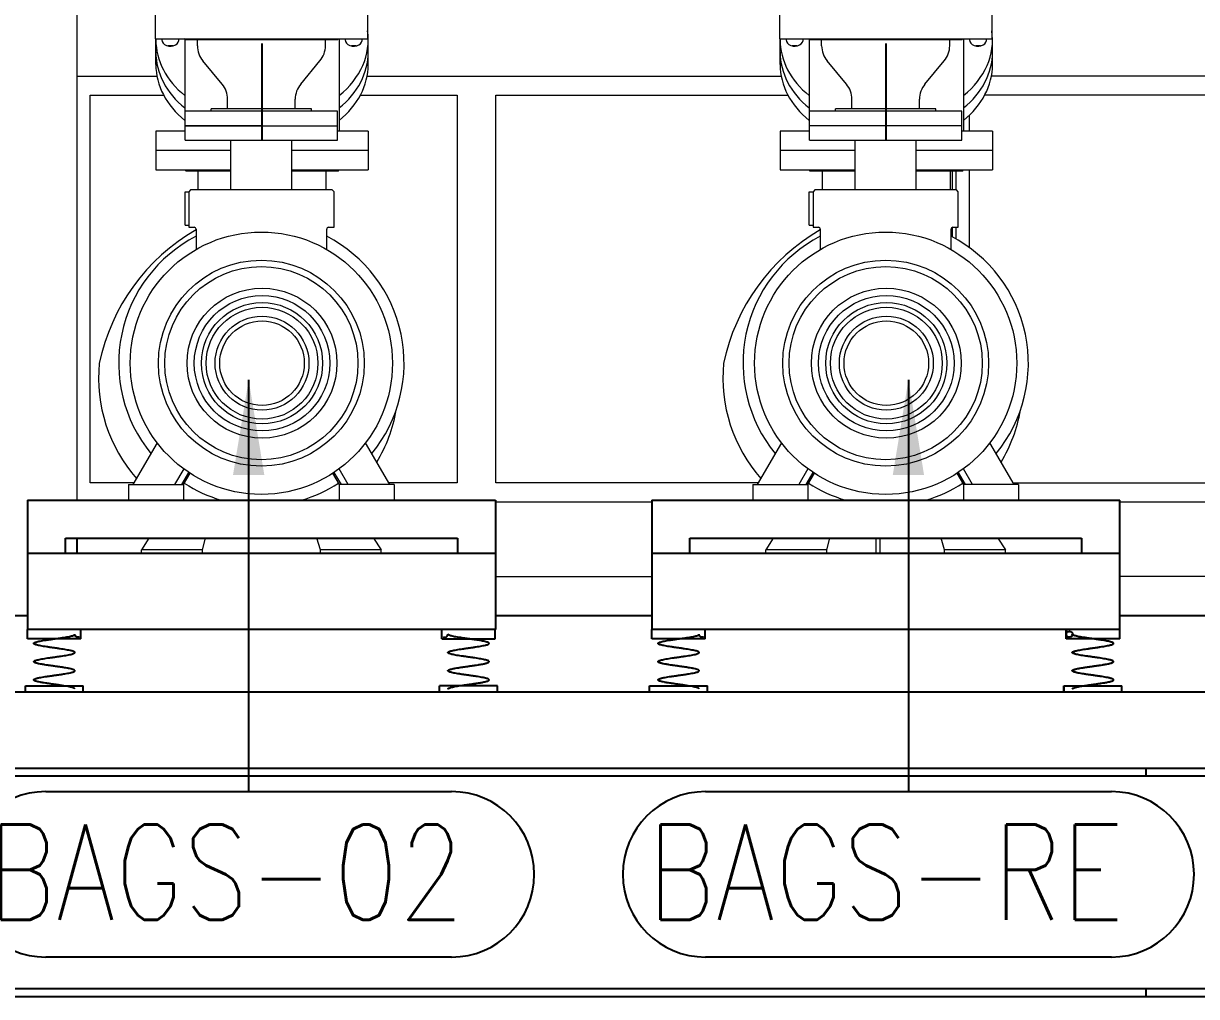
# Model space of a CAD drawing. Header units: millimetres. Extents: x -312439 to 477422, y -331570 to 212570.
# Drawn here: x 348136 to 349678, y 185814 to 187092 of the extents above; entities that cross this region are included whole.
import ezdxf

# ---------------------------------------------------------------- set-up
doc = ezdxf.new("R2010")
doc.units = ezdxf.units.MM
doc.linetypes.add('DASHDOT', pattern=[25.4, 12.7, -6.35, 0, -6.35])
doc.layers.add('ARCONDTEXTO', color=4, linetype='Continuous')
doc.layers.add('TEXTO FORMATO', color=4, linetype='Continuous')
doc.styles.add('ROMAND', font='ROMAND.SHX')
doc.styles.add('ROMANS', font='romans.shx', dxfattribs={"height": 187.5})
doc.dimstyles.new('1-50 (MILIMETRO)', dxfattribs={"dimscale": 0, "dimtxt": 125, "dimasz": 125, "dimexe": 100, "dimexo": 100, "dimgap": 50, "dimtad": 0, "dimdec": 0, "dimzin": 0, "dimdsep": 46, "dimtxsty": 'ROMAND', "dimcen": -390, "dimclrd": 1, "dimclre": 1, "dimclrt": 3, "dimadec": 0, "dimazin": 0, "dimtfac": 1, "dimtdec": 0, "dimtix": 1, "dimtmove": 2, "dimatfit": 2, "dimfxl": 1, "dimtvp": 1, "dimtolj": 1, "dimtzin": 0, "dimarcsym": 0})

msp = doc.modelspace()

# ---------------------------------------------------------------- linework, layer by layer
at = {"color": 3, "linetype": 'Continuous', "lineweight": 0, "extrusion": (0, 1, 0)}
for p, q in [((348206.558, 188175.029, 0), (348206.558, 186465.897, 0)), ((348206.558, 187023.055, 0), (348311.689, 187023.055, 0)), ((348587.896, 187023.055, 0), (349132.053, 187023.055, 0)), ((350138.123, 187023.055, 0), (349408.261, 187023.055, 0)), ((348223.826, 186998.055, 0), (348320.477, 186998.055, 0)), ((348223.826, 186488.897, 0), (348223.826, 186998.055, 0)), ((348579.108, 186998.055, 0), (348706.338, 186998.055, 0)), ((348706.338, 186998.055, 0), (348706.338, 186488.897, 0)), ((348756.812, 186998.055, 0), (349140.841, 186998.055, 0)), ((348756.812, 186488.897, 0), (348756.812, 186998.055, 0)), ((349861.323, 186998.055, 0), (349399.472, 186998.055, 0)), ((348548.942, 186976.897, 0), (348348.942, 186976.897, 0)), ((348348.942, 186938.897, 0), (348348.942, 186976.897, 0)), ((348514.942, 186979.897, 0), (348382.942, 186979.897, 0)), ((348382.942, 186976.897, 0), (348382.942, 186979.897, 0)), ((348514.942, 186976.897, 0), (348514.942, 186979.897, 0)), ((348548.942, 186938.897, 0), (348548.942, 186976.897, 0)), ((349369.307, 186976.897, 0), (349169.307, 186976.897, 0)), ((349169.307, 186938.897, 0), (349169.307, 186976.897, 0)), ((349335.307, 186979.897, 0), (349203.307, 186979.897, 0)), ((349203.307, 186976.897, 0), (349203.307, 186979.897, 0)), ((349335.307, 186976.897, 0), (349335.307, 186979.897, 0)), ((349369.307, 186938.897, 0), (349369.307, 186976.897, 0)), ((348348.942, 186957.897, 0), (348548.942, 186957.897, 0)), ((349369.307, 186957.897, 0), (349169.307, 186957.897, 0)), ((348348.942, 186950.747, 0), (348310.292, 186950.747, 0)), ((348310.292, 186950.747, 0), (348310.292, 186899.947, 0)), ((348348.942, 186938.897, 0), (348548.942, 186938.897, 0)), ((348408.942, 186873.624, 0), (348408.942, 186938.897, 0)), ((348488.942, 186873.624, 0), (348488.942, 186938.897, 0)), ((348589.292, 186950.747, 0), (348548.942, 186950.747, 0)), ((348589.292, 186950.747, 0), (348589.292, 186899.947, 0)), ((349169.307, 186950.747, 0), (349130.657, 186950.747, 0)), ((349130.657, 186950.747, 0), (349130.657, 186899.947, 0)), ((349169.307, 186938.897, 0), (349369.307, 186938.897, 0)), ((349229.307, 186873.624, 0), (349229.307, 186938.897, 0)), ((349309.307, 186873.624, 0), (349309.307, 186938.897, 0)), ((349409.657, 186950.747, 0), (349369.307, 186950.747, 0)), ((349409.657, 186950.747, 0), (349409.657, 186899.947, 0)), ((348408.942, 186925.347, 0), (348310.292, 186925.347, 0)), ((348589.292, 186925.347, 0), (348488.942, 186925.347, 0)), ((349229.307, 186925.347, 0), (349130.657, 186925.347, 0)), ((349409.657, 186925.347, 0), (349309.307, 186925.347, 0)), ((348310.292, 186899.947, 0), (348408.942, 186899.947, 0)), ((348349.892, 186898.347, 0), (348348.292, 186899.947, 0)), ((348408.942, 186898.347, 0), (348349.892, 186898.347, 0)), ((348365.642, 186898.347, 0), (348365.642, 186873.624, 0)), ((348488.942, 186899.947, 0), (348589.292, 186899.947, 0)), ((348549.692, 186898.347, 0), (348488.942, 186898.347, 0)), ((348533.942, 186873.624, 0), (348533.942, 186898.347, 0)), ((348549.692, 186898.347, 0), (348551.292, 186899.947, 0)), ((349130.657, 186899.947, 0), (349229.307, 186899.947, 0)), ((349170.257, 186898.347, 0), (349168.657, 186899.947, 0)), ((349229.307, 186898.347, 0), (349170.257, 186898.347, 0)), ((349186.007, 186898.347, 0), (349186.007, 186873.624, 0)), ((349309.307, 186899.947, 0), (349409.657, 186899.947, 0)), ((349370.057, 186898.347, 0), (349309.307, 186898.347, 0)), ((349354.307, 186873.624, 0), (349354.307, 186898.347, 0)), ((349356.465, 186898.347, 0), (349356.465, 186873.624, 0)), ((349361.67, 186898.347, 0), (349361.67, 186873.624, 0)), ((349370.057, 186898.347, 0), (349371.657, 186899.947, 0)), ((349378.811, 186899.947, 0), (349378.811, 186798.098, 0)), ((348348.579, 186827.261, 0), (348348.579, 186870.897, 0)), ((348348.579, 186870.897, 0), (348353.488, 186870.897, 0)), ((348355.942, 186873.624, 0), (348353.488, 186871.17, 0)), ((348353.488, 186871.17, 0), (348353.488, 186824.533, 0)), ((348541.942, 186873.624, 0), (348355.942, 186873.624, 0)), ((348544.397, 186871.17, 0), (348541.942, 186873.624, 0)), ((348544.397, 186824.533, 0), (348544.397, 186871.17, 0)), ((349168.943, 186827.261, 0), (349168.943, 186870.897, 0)), ((349168.943, 186870.897, 0), (349173.852, 186870.897, 0)), ((349176.307, 186873.624, 0), (349173.852, 186871.17, 0)), ((349173.852, 186871.17, 0), (349173.852, 186824.533, 0)), ((349362.307, 186873.624, 0), (349176.307, 186873.624, 0)), ((349364.761, 186871.17, 0), (349362.307, 186873.624, 0)), ((349364.761, 186824.533, 0), (349364.761, 186871.17, 0)), ((348348.579, 186827.261, 0), (348353.488, 186827.261, 0)), ((348353.488, 186824.533, 0), (348360.579, 186824.533, 0)), ((348363.033, 186822.079, 0), (348363.033, 186795.247, 0)), ((348534.851, 186795.247, 0), (348534.851, 186822.079, 0)), ((348537.306, 186824.533, 0), (348544.397, 186824.533, 0)), ((349168.943, 186827.261, 0), (349173.852, 186827.261, 0)), ((349173.852, 186824.533, 0), (349180.943, 186824.533, 0)), ((349183.398, 186822.079, 0), (349183.398, 186795.247, 0)), ((349355.216, 186795.247, 0), (349355.216, 186822.079, 0)), ((349356.465, 186824.217, 0), (349356.465, 186811.908, 0)), ((349357.67, 186824.533, 0), (349364.761, 186824.533, 0)), ((349361.67, 186824.533, 0), (349361.67, 186809.07, 0)), ((348311.957, 186541.394, 0), (348280.179, 186486.352, 0)), ((348617.706, 186486.352, 0), (348585.927, 186541.394, 0)), ((349132.322, 186541.394, 0), (349100.543, 186486.352, 0)), ((349438.07, 186486.352, 0), (349406.292, 186541.394, 0)), ((348346.845, 186507.11, 0), (348334.86, 186486.352, 0)), ((348563.024, 186486.352, 0), (348551.04, 186507.11, 0)), ((349167.209, 186507.11, 0), (349155.225, 186486.352, 0)), ((349383.389, 186486.352, 0), (349371.404, 186507.11, 0)), ((348344.308, 186486.352, 0), (348353.575, 186502.402, 0)), ((348346.67, 186486.352, 0), (348355.288, 186501.279, 0)), ((348542.597, 186501.279, 0), (348551.215, 186486.352, 0)), ((348544.31, 186502.402, 0), (348553.577, 186486.352, 0)), ((349164.672, 186486.352, 0), (349173.939, 186502.402, 0)), ((349167.034, 186486.352, 0), (349175.652, 186501.279, 0)), ((349362.961, 186501.279, 0), (349371.58, 186486.352, 0)), ((349364.674, 186502.402, 0), (349373.941, 186486.352, 0)), ((348281.648, 186488.897, 0), (348223.826, 186488.897, 0)), ((348274.397, 186486.352, 0), (348274.397, 186465.897, 0)), ((348274.397, 186486.352, 0), (348346.67, 186486.352, 0)), ((348346.67, 186486.352, 0), (348346.67, 186465.897, 0)), ((348623.488, 186486.352, 0), (348551.215, 186486.352, 0)), ((348551.215, 186486.352, 0), (348551.215, 186465.897, 0)), ((348706.338, 186488.897, 0), (348616.236, 186488.897, 0)), ((348623.488, 186486.352, 0), (348623.488, 186465.897, 0)), ((349102.013, 186488.897, 0), (348756.812, 186488.897, 0)), ((349094.761, 186486.352, 0), (349094.761, 186465.897, 0)), ((349094.761, 186486.352, 0), (349167.034, 186486.352, 0)), ((349167.034, 186486.352, 0), (349167.034, 186465.897, 0)), ((349443.852, 186486.352, 0), (349371.58, 186486.352, 0)), ((349371.58, 186486.352, 0), (349371.58, 186465.897, 0)), ((349436.601, 186488.897, 0), (349861.323, 186488.897, 0)), ((349443.852, 186486.352, 0), (349443.852, 186465.897, 0)), ((348756.442, 186463.897, 0), (348961.807, 186463.897, 0)), ((349576.807, 186463.897, 0), (350281.203, 186463.897, 0)), ((348301.035, 186415.897, 0), (348291.442, 186400.897, 0)), ((348371.442, 186400.897, 0), (348375.719, 186415.897, 0)), ((348526.442, 186400.897, 0), (348521.759, 186415.897, 0)), ((348596.348, 186415.897, 0), (348606.442, 186400.897, 0)), ((349121.4, 186415.897, 0), (349111.807, 186400.897, 0)), ((349191.807, 186400.897, 0), (349196.084, 186415.897, 0)), ((349256.465, 186415.897, 0), (349256.465, 186395.897, 0)), ((349261.67, 186415.897, 0), (349261.67, 186395.897, 0)), ((349346.807, 186400.897, 0), (349342.124, 186415.897, 0)), ((349416.713, 186415.897, 0), (349426.807, 186400.897, 0)), ((348291.442, 186395.897, 0), (348291.442, 186400.897, 0)), ((348371.442, 186400.897, 0), (348291.442, 186400.897, 0)), ((348371.442, 186395.897, 0), (348371.442, 186400.897, 0)), ((348526.442, 186395.897, 0), (348526.442, 186400.897, 0)), ((348606.442, 186400.897, 0), (348526.442, 186400.897, 0)), ((348606.442, 186395.897, 0), (348606.442, 186400.897, 0)), ((349111.807, 186395.897, 0), (349111.807, 186400.897, 0)), ((349191.807, 186400.897, 0), (349111.807, 186400.897, 0)), ((349191.807, 186395.897, 0), (349191.807, 186400.897, 0)), ((349346.807, 186395.897, 0), (349346.807, 186400.897, 0)), ((349426.807, 186400.897, 0), (349346.807, 186400.897, 0)), ((349426.807, 186395.897, 0), (349426.807, 186400.897, 0)), ((348756.442, 186365.536, 0), (348961.807, 186365.536, 0)), ((350281.203, 186365.536, 0), (349576.807, 186365.536, 0))]:
    msp.add_line(p, q, dxfattribs=at)
at = {"color": 6, "linetype": 'DASHDOT', "ltscale": 10}
for p, q in [((348449.792, 186938.897, 0), (348449.792, 187855.024, 0)), ((349270.157, 186938.897, 0), (349270.157, 187855.024, 0))]:
    msp.add_line(p, q, dxfattribs=at)
at = {"color": 5, "linetype": 'Continuous', "lineweight": 0, "extrusion": (0, 1, 0)}
for p, q in [((348309.442, 187122.997, 0), (348309.442, 187072.197, 0)), ((348588.442, 187122.997, 0), (348588.442, 187072.197, 0)), ((349129.807, 187122.997, 0), (349129.807, 187072.197, 0)), ((349408.807, 187122.997, 0), (349408.807, 187072.197, 0)), ((348309.442, 187072.197, 0), (348588.442, 187072.197, 0)), ((348310.292, 187038.137, 0), (348310.292, 187070.791, 0)), ((348349.042, 187070.597, 0), (348347.442, 187072.197, 0)), ((348348.292, 187071.347, 0), (348348.292, 186950.747, 0)), ((348548.842, 187070.597, 0), (348349.042, 187070.597, 0)), ((348364.792, 187062.821, 0), (348364.792, 187070.597, 0)), ((348533.092, 187062.821, 0), (348533.092, 187070.597, 0)), ((348548.842, 187070.597, 0), (348550.442, 187072.197, 0)), ((348551.292, 187072.197, 0), (348551.292, 186950.747, 0)), ((348589.292, 187038.137, 0), (348589.292, 187070.791, 0)), ((349129.807, 187072.197, 0), (349408.807, 187072.197, 0)), ((349130.657, 187038.137, 0), (349130.657, 187070.791, 0)), ((349169.407, 187070.597, 0), (349167.807, 187072.197, 0)), ((349168.657, 187071.347, 0), (349168.657, 186950.747, 0)), ((349369.207, 187070.597, 0), (349169.407, 187070.597, 0)), ((349185.157, 187062.821, 0), (349185.157, 187070.597, 0)), ((349353.457, 187062.821, 0), (349353.457, 187070.597, 0)), ((349369.207, 187070.597, 0), (349370.807, 187072.197, 0)), ((349371.657, 187072.197, 0), (349371.657, 186950.747, 0)), ((349409.657, 187038.137, 0), (349409.657, 187070.791, 0)), ((348397.313, 187012.524, 0), (348371.972, 187042.971, 0)), ((348500.572, 187012.524, 0), (348525.913, 187042.971, 0)), ((349217.677, 187012.524, 0), (349192.337, 187042.971, 0)), ((349320.937, 187012.524, 0), (349346.277, 187042.971, 0)), ((348404.492, 186979.897, 0), (348404.492, 186992.674, 0)), ((348493.392, 186979.897, 0), (348493.392, 186992.674, 0)), ((349224.857, 186979.897, 0), (349224.857, 186992.674, 0)), ((349313.757, 186979.897, 0), (349313.757, 186992.674, 0)), ((349378.811, 186971.116, 0), (349378.811, 186950.747, 0)), ((348448.942, 186957.897, 0), (348348.942, 186957.897, 0)), ((341758.512, 185813.897, 0), (352378.512, 185813.897, 0))]:
    msp.add_line(p, q, dxfattribs=at)
at = {"extrusion": (0, 1, 0)}
for p, q in [((348141.442, 186465.897, 0), (348141.442, 186295.897, 0)), ((348141.442, 186465.897, 0), (348756.442, 186465.897, 0)), ((348756.442, 186465.897, 0), (348756.442, 186295.897, 0)), ((348961.807, 186465.897, 0), (348961.807, 186295.897, 0)), ((348961.807, 186465.897, 0), (349576.807, 186465.897, 0)), ((349576.807, 186283.647, 0), (349576.807, 186465.897, 0)), ((348191.442, 186395.897, 0), (348191.442, 186415.897, 0)), ((348191.442, 186415.897, 0), (348706.442, 186415.897, 0)), ((348206.558, 186415.897, 0), (348206.558, 186395.897, 0)), ((348706.442, 186415.897, 0), (348706.442, 186395.897, 0)), ((349011.807, 186395.897, 0), (349011.807, 186415.897, 0)), ((349011.807, 186415.897, 0), (349526.807, 186415.897, 0)), ((349526.807, 186415.897, 0), (349526.807, 186395.897, 0)), ((348756.442, 186395.897, 0), (348141.442, 186395.897, 0)), ((349576.807, 186395.897, 0), (348961.807, 186395.897, 0)), ((348141.442, 186313.897, 0), (347936.078, 186313.897, 0)), ((348961.807, 186313.897, 0), (348756.442, 186313.897, 0)), ((350281.203, 186313.897, 0), (349576.807, 186313.897, 0)), ((348756.442, 186295.897, 0), (348141.442, 186295.897, 0)), ((348141.784, 186283.647, 0), (348141.784, 186295.897, 0)), ((348211.784, 186283.647, 0), (348211.784, 186295.897, 0)), ((348686.101, 186283.647, 0), (348686.101, 186295.897, 0)), ((348756.101, 186283.647, 0), (348756.101, 186295.897, 0)), ((349576.807, 186295.897, 0), (348961.807, 186295.897, 0)), ((348962.148, 186283.647, 0), (348962.148, 186295.897, 0)), ((349032.148, 186283.647, 0), (349032.148, 186295.897, 0)), ((349506.465, 186283.647, 0), (349506.465, 186295.897, 0)), ((349506.807, 186283.647, 0), (349506.807, 186295.897, 0)), ((348211.784, 186283.647, 0), (348141.784, 186283.647, 0)), ((348686.101, 186283.647, 0), (348756.101, 186283.647, 0)), ((349032.148, 186283.647, 0), (348962.148, 186283.647, 0)), ((349576.807, 186283.647, 0), (349506.465, 186283.647, 0)), ((352378.512, 186213.897, 0), (341758.512, 186213.897, 0)), ((348138.784, 186221.897, 0), (348214.784, 186221.897, 0)), ((348138.784, 186213.897, 0), (348138.784, 186221.897, 0)), ((348214.784, 186213.897, 0), (348214.784, 186221.897, 0)), ((348683.101, 186213.897, 0), (348683.101, 186221.897, 0)), ((348759.101, 186221.897, 0), (348683.101, 186221.897, 0)), ((348759.101, 186213.897, 0), (348759.101, 186221.897, 0)), ((348959.148, 186221.897, 0), (349035.148, 186221.897, 0)), ((348959.148, 186213.897, 0), (348959.148, 186221.897, 0)), ((349035.148, 186213.897, 0), (349035.148, 186221.897, 0)), ((349503.465, 186213.897, 0), (349503.465, 186221.897, 0)), ((349503.465, 186221.897, 0), (349579.807, 186221.897, 0)), ((349503.807, 186213.897, 0), (349503.807, 186221.897, 0)), ((349579.807, 186213.897, 0), (349579.807, 186221.897, 0))]:
    msp.add_line(p, q, dxfattribs=at)
at = {"color": 1, "linetype": 'Continuous', "extrusion": (-1.0019e-18, -8.79619e-33, -1)}
msp.add_line((352378.512, 186213.897, 0), (341758.512, 186213.897, 0), dxfattribs=at)
at = {"color": 1, "linetype": 'Continuous', "extrusion": (0, 1, 0)}
for p, q in [((341758.512, 186113.897, 0), (352378.512, 186113.897, 0)), ((349611.012, 186113.897, 0), (349611.012, 186103.897, 0)), ((352378.512, 185823.897, 0), (341758.512, 185823.897, 0)), ((349611.012, 185823.897, 0), (349611.012, 185813.897, 0))]:
    msp.add_line(p, q, dxfattribs=at)
at = {"color": 1, "linetype": 'Continuous', "extrusion": (-1.30866e-18, -6.9466e-33, -1)}
for p, q in [((341758.512, 186103.897, 0), (352378.512, 186103.897, 0)), ((341758.512, 185813.897, 0), (352378.512, 185813.897, 0))]:
    msp.add_line(p, q, dxfattribs=at)
at = {"color": 1, "elevation": 0}
for points in [[(348165.55, 186083.129), (348698.903, 186083.129)], [(349032.508, 186083.129), (349565.862, 186083.129)], [(348698.903, 185865.723), (348165.55, 185865.723)], [(349565.862, 185865.723), (349032.508, 185865.723)]]:
    msp.add_lwpolyline(points, dxfattribs=at)
at = {"color": 3, "linetype": 'Continuous', "lineweight": 0}
for centre, radius in [((348448.942, 186645.897, 0), 172.295), ((349269.307, 186645.897, 0), 172.295), ((348448.942, 186645.897, 0), 135.273), ((348448.942, 186645.897, 0), 126.955), ((349269.307, 186645.897, 0), 135.273), ((349269.307, 186645.897, 0), 126.955), ((348449.792, 186645.897, 0), 98.507), ((349270.157, 186645.897, 0), 98.507), ((348449.792, 186645.897, 0), 89), ((348449.792, 186645.897, 0), 79.583), ((349270.157, 186645.897, 0), 89), ((349270.157, 186645.897, 0), 79.583), ((348449.792, 186645.897, 0), 73.395), ((348449.792, 186645.897, 0), 61.717), ((349270.157, 186645.897, 0), 73.395), ((349270.157, 186645.897, 0), 61.717), ((348449.792, 186645.897, 0), 55.529), ((349270.157, 186645.897, 0), 55.529)]:
    msp.add_circle(centre, radius, dxfattribs=at)
at = {"color": 5, "linetype": 'Continuous', "lineweight": 0}
for centre, start, end in [((348395.822, 187062.821, 0), 180, 219.770108), ((348502.063, 187062.821, 0), 320.229892, 0), ((349216.187, 187062.821, 0), 180, 219.770108), ((349322.427, 187062.821, 0), 320.229892, 0), ((348373.463, 186992.674, 0), 0, 39.770108), ((348524.422, 186992.674, 0), 140.229892, 180), ((349193.827, 186992.674, 0), 0, 39.770108), ((349344.787, 186992.674, 0), 140.229892, 180)]:
    msp.add_arc(centre, 31.03, start, end, dxfattribs=at)
at = {"color": 3, "linetype": 'Continuous', "lineweight": 0}
for centre, radius, start, end in [((348495.12, 186591.492, 0), 264.802, 119.92155, 168.143895), ((348360.579, 186822.079, 0), 2.455, 0, 90), ((348537.306, 186822.079, 0), 2.455, 90, 180), ((349315.485, 186591.492, 0), 264.802, 119.92155, 168.143895), ((349180.943, 186822.079, 0), 2.455, 0, 90), ((349357.67, 186822.079, 0), 2.455, 90, 180), ((348448.942, 186645.897, 0), 187.5, 117.269846, 219.265913), ((348448.942, 186645.897, 0), 187.5, 320.734087, 62.730154), ((349269.307, 186645.897, 0), 187.5, 117.269846, 219.265913), ((349269.307, 186645.897, 0), 187.5, 320.734087, 62.730154), ((348435.806, 186626.632, 0), 200.765, 174.493632, 221.21906), ((349256.17, 186626.632, 0), 200.765, 174.493632, 221.21906), ((348439.648, 186614.921, 0), 188.852, 328.432931, 350.610953), ((349260.013, 186614.921, 0), 188.852, 328.432931, 350.610953), ((348448.942, 186645.897, 0), 187.5, 237.310526, 253.739795), ((348448.942, 186645.897, 0), 187.5, 286.260205, 302.689474), ((349269.307, 186645.897, 0), 187.5, 237.310526, 253.739795), ((349269.307, 186645.897, 0), 187.5, 286.260205, 302.689474)]:
    msp.add_arc(centre, radius, start, end, dxfattribs=at)
at = {"color": 1}
for centre, start, end in [((348165.55, 185974.426, 0), 90, 270), ((348698.903, 185974.426, 0), 270, 90), ((349032.508, 185974.426, 0), 90, 270), ((349565.862, 185974.426, 0), 270, 90)]:
    msp.add_arc(centre, 108.703, start, end, dxfattribs=at)
at = {"color": 5, "linetype": 'Continuous', "lineweight": 0}
for centre, major_axis, start_param, end_param in [((348449.792, 187070.791, 0), (-139.5, 0), 2.38561113, 3.25204072), ((349270.157, 187070.791, 0), (-139.5, 0), 2.38561113, 3.25204072), ((348449.792, 187070.791, 0), (-139.5, 0), 6.2700255, 6.28318531), ((348449.792, 187070.791, 0), (-139.5, 0), 0, 0.75598152), ((348329.292, 187070.791, 0), (-11.1, 0), 6.11703999, 6.28318531), ((348329.292, 187070.791, 0), (-11.1, 0), 0, 3.30773797), ((348329.292, 187054.464, 0), (-11.1, 0), 4.42877682, 4.99600114), ((348570.292, 187070.791, 0), (-11.1, 0), 6.11703999, 6.28318531), ((348570.292, 187070.791, 0), (-11.1, 0), 0, 3.30773797), ((348570.292, 187054.464, 0), (-11.1, 0), 4.42877682, 4.99600114), ((349270.157, 187070.791, 0), (-139.5, 0), 6.2700255, 6.28318531), ((349270.157, 187070.791, 0), (-139.5, 0), 0, 0.75598152), ((349149.657, 187070.791, 0), (-11.1, 0), 6.11703999, 6.28318531), ((349149.657, 187070.791, 0), (-11.1, 0), 0, 3.30773797), ((349149.657, 187054.464, 0), (-11.1, 0), 4.42877682, 4.99600114), ((349390.657, 187070.791, 0), (-11.1, 0), 6.11703999, 6.28318531), ((349390.657, 187070.791, 0), (-11.1, 0), 0, 3.30773797), ((349390.657, 187054.464, 0), (-11.1, 0), 4.42877682, 4.99600114), ((348449.792, 187054.464, 0), (-139.5, 0), 0, 0.75598152), ((348449.792, 187054.464, 0), (-139.5, 0), 2.38561113, 3.14159265), ((349270.157, 187054.464, 0), (-139.5, 0), 0, 0.75598152), ((349270.157, 187054.464, 0), (-139.5, 0), 2.38561113, 3.14159265), ((348449.792, 187038.137, 0), (-139.5, 0), 0, 0.75598152), ((348449.792, 187038.137, 0), (-139.5, 0), 2.38561113, 3.14159265), ((349270.157, 187038.137, 0), (-139.5, 0), 0, 0.75598152), ((349270.157, 187038.137, 0), (-139.5, 0), 2.38561113, 3.14159265)]:
    msp.add_ellipse(centre, major_axis=major_axis, ratio=0.76604444, start_param=start_param, end_param=end_param, dxfattribs=at)
for points, knots in [([(348203.784, 186217.897, 0), (348203.784, 186218.109, 0), (348203.525, 186218.533, 0), (348202.418, 186219.17, 0), (348200.576, 186219.806, 0), (348198.093, 186220.442, 0), (348195.001, 186221.078, 0), (348191.417, 186221.714, 0), (348187.416, 186222.351, 0), (348183.127, 186222.987, 0), (348178.658, 186223.623, 0), (348174.136, 186224.259, 0), (348169.693, 186224.896, 0), (348165.439, 186225.532, 0), (348162.164, 186226.062, 0), (348159.751, 186226.486, 0), (348157.494, 186226.91, 0), (348155.014, 186227.44, 0), (348152.621, 186228.077, 0), (348150.911, 186228.713, 0), (348149.918, 186229.349, 0), (348149.669, 186229.985, 0), (348150.176, 186230.621, 0), (348151.419, 186231.258, 0), (348153.044, 186231.788, 0), (348154.666, 186232.212, 0), (348156.5, 186232.636, 0), (348159.143, 186233.166, 0), (348162.812, 186233.803, 0), (348166.869, 186234.439, 0), (348171.198, 186235.075, 0), (348174.937, 186235.605, 0), (348177.943, 186236.029, 0), (348180.189, 186236.347, 0), (348182.411, 186236.666, 0), (348184.595, 186236.984, 0), (348186.725, 186237.302, 0), (348189.471, 186237.726, 0), (348192.697, 186238.256, 0), (348196.122, 186238.892, 0), (348199.015, 186239.529, 0), (348201.285, 186240.165, 0), (348202.881, 186240.801, 0), (348203.745, 186241.437, 0), (348203.845, 186241.967, 0), (348203.55, 186242.392, 0), (348203.138, 186242.71, 0), (348202.546, 186243.028, 0), (348201.778, 186243.346, 0), (348200.834, 186243.664, 0), (348199.345, 186244.088, 0), (348197.545, 186244.512, 0), (348195.463, 186244.936, 0), (348193.201, 186245.361, 0), (348190.708, 186245.785, 0), (348188.031, 186246.209, 0), (348185.942, 186246.527, 0), (348183.791, 186246.845, 0), (348181.591, 186247.163, 0), (348179.359, 186247.481, 0), (348176.357, 186247.905, 0), (348173.35, 186248.33, 0), (348170.402, 186248.754, 0), (348167.515, 186249.178, 0), (348164.744, 186249.602, 0), (348162.149, 186250.026, 0), (348159.696, 186250.45, 0), (348157.466, 186250.874, 0), (348155.511, 186251.299, 0), (348153.761, 186251.723, 0), (348152.32, 186252.147, 0), (348151.22, 186252.571, 0), (348150.58, 186252.889, 0), (348150.12, 186253.207, 0), (348149.841, 186253.525, 0), (348149.749, 186253.844, 0), (348149.887, 186254.268, 0), (348150.519, 186254.798, 0), (348152.009, 186255.434, 0), (348154.19, 186256.07, 0), (348156.994, 186256.707, 0), (348160.352, 186257.343, 0), (348164.163, 186257.979, 0), (348168.327, 186258.615, 0), (348172.724, 186259.251, 0), (348176.483, 186259.782, 0), (348179.484, 186260.206, 0), (348182.459, 186260.63, 0), (348186.095, 186261.16, 0), (348190.194, 186261.796, 0), (348193.927, 186262.432, 0), (348197.178, 186263.069, 0), (348199.865, 186263.705, 0), (348201.912, 186264.341, 0), (348203.259, 186264.977, 0), (348203.873, 186265.614, 0), (348203.732, 186266.25, 0), (348202.844, 186266.886, 0), (348201.232, 186267.522, 0), (348198.941, 186268.158, 0), (348196.034, 186268.795, 0), (348192.593, 186269.431, 0), (348188.713, 186270.067, 0), (348184.501, 186270.703, 0), (348180.075, 186271.34, 0), (348175.558, 186271.976, 0), (348171.074, 186272.612, 0), (348166.749, 186273.248, 0), (348162.703, 186273.884, 0), (348159.048, 186274.521, 0), (348155.886, 186275.157, 0), (348153.305, 186275.793, 0), (348151.695, 186276.323, 0), (348150.763, 186276.747, 0), (348150.067, 186277.172, 0), (348149.749, 186277.596, 0), (348149.802, 186278.02, 0), (348150.101, 186278.444, 0), (348150.953, 186278.974, 0), (348152.679, 186279.61, 0), (348155.085, 186280.247, 0), (348158.085, 186280.883, 0), (348161.616, 186281.519, 0), (348164.896, 186282.049, 0), (348167.685, 186282.473, 0), (348170.556, 186282.898, 0), (348174.263, 186283.428, 0), (348178.784, 186284.064, 0), (348183.25, 186284.7, 0), (348187.532, 186285.336, 0), (348191.524, 186285.973, 0), (348195.095, 186286.609, 0), (348198.172, 186287.245, 0), (348200.637, 186287.881, 0), (348202.46, 186288.517, 0), (348203.535, 186289.148, 0), (348203.784, 186289.566, 0), (348203.784, 186289.772, 0)], [0, 0, 0, 0, 0.16685163, 0.33370325, 0.50055488, 0.66740651, 0.83425813, 1.00110976, 1.16796139, 1.33481301, 1.50166464, 1.66851626, 1.83536789, 2.00221952, 2.16907114, 2.25249696, 2.33592277, 2.5027744, 2.66962602, 2.83647765, 3.00332928, 3.1701809, 3.33703253, 3.50388416, 3.67073578, 3.7541616, 3.83758741, 4.00443904, 4.17129066, 4.33814229, 4.50499391, 4.67184554, 4.75527135, 4.83869717, 4.92212298, 5.00554879, 5.08897461, 5.17240042, 5.33925205, 5.50610367, 5.6729553, 5.83980693, 6.00665855, 6.17351018, 6.34036181, 6.42378762, 6.50721343, 6.59063925, 6.67406506, 6.75749087, 6.84091669, 7.00776831, 7.09119413, 7.17461994, 7.34147156, 7.42489738, 7.50832319, 7.591749, 7.67517482, 7.75860063, 7.84202644, 8.00887807, 8.09230388, 8.1757297, 8.34258132, 8.42600714, 8.50943295, 8.67628458, 8.75971039, 8.8431362, 9.00998783, 9.09341364, 9.17683946, 9.26026527, 9.34369108, 9.4271169, 9.51054271, 9.67739434, 9.84424596, 10.01109759, 10.17794921, 10.34480084, 10.51165247, 10.67850409, 10.84535572, 11.01220735, 11.09563316, 11.17905897, 11.3459106, 11.51276223, 11.67961385, 11.84646548, 12.01331711, 12.18016873, 12.34702036, 12.51387199, 12.68072361, 12.84757524, 13.01442687, 13.18127849, 13.34813012, 13.51498174, 13.68183337, 13.848685, 14.01553662, 14.18238825, 14.34923988, 14.5160915, 14.68294313, 14.84979476, 15.01664638, 15.18349801, 15.35034964, 15.43377545, 15.51720126, 15.68405289, 15.7674787, 15.85090452, 16.01775614, 16.18460777, 16.35145939, 16.51831102, 16.68516265, 16.85201427, 16.93544009, 17.0188659, 17.18571753, 17.35256915, 17.51942078, 17.68627241, 17.85312403, 18.01997566, 18.18682729, 18.35367891, 18.52053054, 18.68738217, 18.84955592, 18.84955592, 18.84955592, 18.84955592]), ([(348209.701, 186286.288, 0), (348209.554, 186286.208, 0), (348209.22, 186286.053, 0), (348208.677, 186285.887, 0), (348208.084, 186285.798, 0), (348207.284, 186285.798, 0), (348206.301, 186286.021, 0), (348205.077, 186286.721, 0), (348204.248, 186287.752, 0), (348203.852, 186288.881, 0), (348203.784, 186289.475, 0), (348203.784, 186289.772, 0)], [4.21251765, 4.21251765, 4.21251765, 4.21251765, 4.33838985, 4.48798951, 4.63758916, 4.78718881, 5.08638811, 5.38558741, 5.83438636, 6.05878583, 6.28318531, 6.28318531, 6.28318531, 6.28318531]), ([(348688.183, 186286.288, 0), (348688.331, 186286.208, 0), (348688.664, 186286.053, 0), (348689.207, 186285.887, 0), (348689.801, 186285.798, 0), (348690.601, 186285.798, 0), (348691.584, 186286.021, 0), (348692.807, 186286.721, 0), (348693.636, 186287.752, 0), (348694.033, 186288.881, 0), (348694.101, 186289.475, 0), (348694.101, 186289.772, 0)], [4.21251765, 4.21251765, 4.21251765, 4.21251765, 4.33838985, 4.48798951, 4.63758916, 4.78718881, 5.08638811, 5.38558741, 5.83438636, 6.05878583, 6.28318531, 6.28318531, 6.28318531, 6.28318531]), ([(348694.101, 186217.897, 0), (348694.101, 186218.109, 0), (348694.36, 186218.533, 0), (348695.466, 186219.17, 0), (348697.309, 186219.806, 0), (348699.791, 186220.442, 0), (348702.884, 186221.078, 0), (348706.467, 186221.714, 0), (348710.469, 186222.351, 0), (348714.758, 186222.987, 0), (348719.227, 186223.623, 0), (348723.748, 186224.259, 0), (348728.192, 186224.896, 0), (348732.446, 186225.532, 0), (348735.721, 186226.062, 0), (348738.133, 186226.486, 0), (348740.391, 186226.91, 0), (348742.871, 186227.44, 0), (348745.263, 186228.077, 0), (348746.974, 186228.713, 0), (348747.966, 186229.349, 0), (348748.216, 186229.985, 0), (348747.709, 186230.621, 0), (348746.466, 186231.258, 0), (348744.841, 186231.788, 0), (348743.219, 186232.212, 0), (348741.385, 186232.636, 0), (348738.742, 186233.166, 0), (348735.073, 186233.803, 0), (348731.016, 186234.439, 0), (348726.687, 186235.075, 0), (348722.947, 186235.605, 0), (348719.942, 186236.029, 0), (348717.696, 186236.347, 0), (348715.474, 186236.666, 0), (348713.29, 186236.984, 0), (348711.159, 186237.302, 0), (348708.414, 186237.726, 0), (348705.188, 186238.256, 0), (348701.763, 186238.892, 0), (348698.87, 186239.529, 0), (348696.599, 186240.165, 0), (348695.004, 186240.801, 0), (348694.14, 186241.437, 0), (348694.04, 186241.967, 0), (348694.335, 186242.392, 0), (348694.746, 186242.71, 0), (348695.339, 186243.028, 0), (348696.107, 186243.346, 0), (348697.05, 186243.664, 0), (348698.539, 186244.088, 0), (348700.34, 186244.512, 0), (348702.422, 186244.936, 0), (348704.683, 186245.361, 0), (348707.177, 186245.785, 0), (348709.853, 186246.209, 0), (348711.942, 186246.527, 0), (348714.094, 186246.845, 0), (348716.294, 186247.163, 0), (348718.526, 186247.481, 0), (348721.528, 186247.905, 0), (348724.535, 186248.33, 0), (348727.483, 186248.754, 0), (348730.37, 186249.178, 0), (348733.141, 186249.602, 0), (348735.736, 186250.026, 0), (348738.189, 186250.45, 0), (348740.418, 186250.874, 0), (348742.374, 186251.299, 0), (348744.123, 186251.723, 0), (348745.565, 186252.147, 0), (348746.665, 186252.571, 0), (348747.305, 186252.889, 0), (348747.765, 186253.207, 0), (348748.043, 186253.525, 0), (348748.136, 186253.844, 0), (348747.998, 186254.268, 0), (348747.366, 186254.798, 0), (348745.875, 186255.434, 0), (348743.694, 186256.07, 0), (348740.891, 186256.707, 0), (348737.533, 186257.343, 0), (348733.721, 186257.979, 0), (348729.558, 186258.615, 0), (348725.16, 186259.251, 0), (348721.401, 186259.782, 0), (348718.4, 186260.206, 0), (348715.425, 186260.63, 0), (348711.789, 186261.16, 0), (348707.691, 186261.796, 0), (348703.958, 186262.432, 0), (348700.706, 186263.069, 0), (348698.019, 186263.705, 0), (348695.973, 186264.341, 0), (348694.626, 186264.977, 0), (348694.012, 186265.614, 0), (348694.152, 186266.25, 0), (348695.041, 186266.886, 0), (348696.653, 186267.522, 0), (348698.944, 186268.158, 0), (348701.851, 186268.795, 0), (348705.292, 186269.431, 0), (348709.172, 186270.067, 0), (348713.384, 186270.703, 0), (348717.81, 186271.34, 0), (348722.327, 186271.976, 0), (348726.81, 186272.612, 0), (348731.135, 186273.248, 0), (348735.181, 186273.884, 0), (348738.836, 186274.521, 0), (348741.999, 186275.157, 0), (348744.58, 186275.793, 0), (348746.189, 186276.323, 0), (348747.122, 186276.747, 0), (348747.818, 186277.172, 0), (348748.135, 186277.596, 0), (348748.083, 186278.02, 0), (348747.783, 186278.444, 0), (348746.931, 186278.974, 0), (348745.206, 186279.61, 0), (348742.799, 186280.247, 0), (348739.8, 186280.883, 0), (348736.268, 186281.519, 0), (348732.988, 186282.049, 0), (348730.2, 186282.473, 0), (348727.329, 186282.898, 0), (348723.622, 186283.428, 0), (348719.1, 186284.064, 0), (348714.635, 186284.7, 0), (348710.352, 186285.336, 0), (348706.361, 186285.973, 0), (348702.79, 186286.609, 0), (348699.713, 186287.245, 0), (348697.248, 186287.881, 0), (348695.425, 186288.517, 0), (348694.349, 186289.148, 0), (348694.101, 186289.566, 0), (348694.101, 186289.772, 0)], [0, 0, 0, 0, 0.16685163, 0.33370325, 0.50055488, 0.66740651, 0.83425813, 1.00110976, 1.16796139, 1.33481301, 1.50166464, 1.66851626, 1.83536789, 2.00221952, 2.16907114, 2.25249696, 2.33592277, 2.5027744, 2.66962602, 2.83647765, 3.00332928, 3.1701809, 3.33703253, 3.50388416, 3.67073578, 3.7541616, 3.83758741, 4.00443904, 4.17129066, 4.33814229, 4.50499391, 4.67184554, 4.75527135, 4.83869717, 4.92212298, 5.00554879, 5.08897461, 5.17240042, 5.33925205, 5.50610367, 5.6729553, 5.83980693, 6.00665855, 6.17351018, 6.34036181, 6.42378762, 6.50721343, 6.59063925, 6.67406506, 6.75749087, 6.84091669, 7.00776831, 7.09119413, 7.17461994, 7.34147156, 7.42489738, 7.50832319, 7.591749, 7.67517482, 7.75860063, 7.84202644, 8.00887807, 8.09230388, 8.1757297, 8.34258132, 8.42600714, 8.50943295, 8.67628458, 8.75971039, 8.8431362, 9.00998783, 9.09341364, 9.17683946, 9.26026527, 9.34369108, 9.4271169, 9.51054271, 9.67739434, 9.84424596, 10.01109759, 10.17794921, 10.34480084, 10.51165247, 10.67850409, 10.84535572, 11.01220735, 11.09563316, 11.17905897, 11.3459106, 11.51276223, 11.67961385, 11.84646548, 12.01331711, 12.18016873, 12.34702036, 12.51387199, 12.68072361, 12.84757524, 13.01442687, 13.18127849, 13.34813012, 13.51498174, 13.68183337, 13.848685, 14.01553662, 14.18238825, 14.34923988, 14.5160915, 14.68294313, 14.84979476, 15.01664638, 15.18349801, 15.35034964, 15.43377545, 15.51720126, 15.68405289, 15.7674787, 15.85090452, 16.01775614, 16.18460777, 16.35145939, 16.51831102, 16.68516265, 16.85201427, 16.93544009, 17.0188659, 17.18571753, 17.35256915, 17.51942078, 17.68627241, 17.85312403, 18.01997566, 18.18682729, 18.35367891, 18.52053054, 18.68738217, 18.84955592, 18.84955592, 18.84955592, 18.84955592]), ([(349024.148, 186217.897, 0), (349024.148, 186218.109, 0), (349023.889, 186218.533, 0), (349022.783, 186219.17, 0), (349020.94, 186219.806, 0), (349018.458, 186220.442, 0), (349015.365, 186221.078, 0), (349011.782, 186221.714, 0), (349007.78, 186222.351, 0), (349003.491, 186222.987, 0), (348999.022, 186223.623, 0), (348994.501, 186224.259, 0), (348990.057, 186224.896, 0), (348985.803, 186225.532, 0), (348982.528, 186226.062, 0), (348980.116, 186226.486, 0), (348977.858, 186226.91, 0), (348975.378, 186227.44, 0), (348972.986, 186228.077, 0), (348971.276, 186228.713, 0), (348970.283, 186229.349, 0), (348970.033, 186229.985, 0), (348970.54, 186230.621, 0), (348971.783, 186231.258, 0), (348973.408, 186231.788, 0), (348975.03, 186232.212, 0), (348976.864, 186232.636, 0), (348979.507, 186233.166, 0), (348983.176, 186233.803, 0), (348987.233, 186234.439, 0), (348991.562, 186235.075, 0), (348995.302, 186235.605, 0), (348998.308, 186236.029, 0), (349000.553, 186236.347, 0), (349002.775, 186236.666, 0), (349004.959, 186236.984, 0), (349007.09, 186237.302, 0), (349009.835, 186237.726, 0), (349013.061, 186238.256, 0), (349016.487, 186238.892, 0), (349019.379, 186239.529, 0), (349021.65, 186240.165, 0), (349023.245, 186240.801, 0), (349024.109, 186241.437, 0), (349024.209, 186241.967, 0), (349023.914, 186242.392, 0), (349023.503, 186242.71, 0), (349022.91, 186243.028, 0), (349022.142, 186243.346, 0), (349021.199, 186243.664, 0), (349019.71, 186244.088, 0), (349017.909, 186244.512, 0), (349015.828, 186244.936, 0), (349013.566, 186245.361, 0), (349011.073, 186245.785, 0), (349008.396, 186246.209, 0), (349006.307, 186246.527, 0), (349004.155, 186246.845, 0), (349001.956, 186247.163, 0), (348999.723, 186247.481, 0), (348996.722, 186247.905, 0), (348993.714, 186248.33, 0), (348990.766, 186248.754, 0), (348987.88, 186249.178, 0), (348985.108, 186249.602, 0), (348982.514, 186250.026, 0), (348980.06, 186250.45, 0), (348977.831, 186250.874, 0), (348975.875, 186251.299, 0), (348974.126, 186251.723, 0), (348972.684, 186252.147, 0), (348971.584, 186252.571, 0), (348970.944, 186252.889, 0), (348970.484, 186253.207, 0), (348970.206, 186253.525, 0), (348970.113, 186253.844, 0), (348970.251, 186254.268, 0), (348970.883, 186254.798, 0), (348972.374, 186255.434, 0), (348974.555, 186256.07, 0), (348977.359, 186256.707, 0), (348980.716, 186257.343, 0), (348984.528, 186257.979, 0), (348988.691, 186258.615, 0), (348993.089, 186259.251, 0), (348996.848, 186259.782, 0), (348999.849, 186260.206, 0), (349002.824, 186260.63, 0), (349006.46, 186261.16, 0), (349010.558, 186261.796, 0), (349014.291, 186262.432, 0), (349017.543, 186263.069, 0), (349020.23, 186263.705, 0), (349022.276, 186264.341, 0), (349023.623, 186264.977, 0), (349024.237, 186265.614, 0), (349024.097, 186266.25, 0), (349023.208, 186266.886, 0), (349021.596, 186267.522, 0), (349019.305, 186268.158, 0), (349016.398, 186268.795, 0), (349012.957, 186269.431, 0), (349009.077, 186270.067, 0), (349004.865, 186270.703, 0), (349000.439, 186271.34, 0), (348995.922, 186271.976, 0), (348991.439, 186272.612, 0), (348987.114, 186273.248, 0), (348983.068, 186273.884, 0), (348979.413, 186274.521, 0), (348976.25, 186275.157, 0), (348973.67, 186275.793, 0), (348972.06, 186276.323, 0), (348971.127, 186276.747, 0), (348970.431, 186277.172, 0), (348970.114, 186277.596, 0), (348970.166, 186278.02, 0), (348970.466, 186278.444, 0), (348971.318, 186278.974, 0), (348973.043, 186279.61, 0), (348975.45, 186280.247, 0), (348978.449, 186280.883, 0), (348981.981, 186281.519, 0), (348985.261, 186282.049, 0), (348988.049, 186282.473, 0), (348990.92, 186282.898, 0), (348994.628, 186283.428, 0), (348999.149, 186284.064, 0), (349003.614, 186284.7, 0), (349007.897, 186285.336, 0), (349011.889, 186285.973, 0), (349015.459, 186286.609, 0), (349018.536, 186287.245, 0), (349021.001, 186287.881, 0), (349022.824, 186288.517, 0), (349023.9, 186289.148, 0), (349024.148, 186289.566, 0), (349024.148, 186289.772, 0)], [0, 0, 0, 0, 0.16685163, 0.33370325, 0.50055488, 0.66740651, 0.83425813, 1.00110976, 1.16796139, 1.33481301, 1.50166464, 1.66851626, 1.83536789, 2.00221952, 2.16907114, 2.25249696, 2.33592277, 2.5027744, 2.66962602, 2.83647765, 3.00332928, 3.1701809, 3.33703253, 3.50388416, 3.67073578, 3.7541616, 3.83758741, 4.00443904, 4.17129066, 4.33814229, 4.50499391, 4.67184554, 4.75527135, 4.83869717, 4.92212298, 5.00554879, 5.08897461, 5.17240042, 5.33925205, 5.50610367, 5.6729553, 5.83980693, 6.00665855, 6.17351018, 6.34036181, 6.42378762, 6.50721343, 6.59063925, 6.67406506, 6.75749087, 6.84091669, 7.00776831, 7.09119413, 7.17461994, 7.34147156, 7.42489738, 7.50832319, 7.591749, 7.67517482, 7.75860063, 7.84202644, 8.00887807, 8.09230388, 8.1757297, 8.34258132, 8.42600714, 8.50943295, 8.67628458, 8.75971039, 8.8431362, 9.00998783, 9.09341364, 9.17683946, 9.26026527, 9.34369108, 9.4271169, 9.51054271, 9.67739434, 9.84424596, 10.01109759, 10.17794921, 10.34480084, 10.51165247, 10.67850409, 10.84535572, 11.01220735, 11.09563316, 11.17905897, 11.3459106, 11.51276223, 11.67961385, 11.84646548, 12.01331711, 12.18016873, 12.34702036, 12.51387199, 12.68072361, 12.84757524, 13.01442687, 13.18127849, 13.34813012, 13.51498174, 13.68183337, 13.848685, 14.01553662, 14.18238825, 14.34923988, 14.5160915, 14.68294313, 14.84979476, 15.01664638, 15.18349801, 15.35034964, 15.43377545, 15.51720126, 15.68405289, 15.7674787, 15.85090452, 16.01775614, 16.18460777, 16.35145939, 16.51831102, 16.68516265, 16.85201427, 16.93544009, 17.0188659, 17.18571753, 17.35256915, 17.51942078, 17.68627241, 17.85312403, 18.01997566, 18.18682729, 18.35367891, 18.52053054, 18.68738217, 18.84955592, 18.84955592, 18.84955592, 18.84955592]), ([(349030.066, 186286.288, 0), (349029.918, 186286.208, 0), (349029.585, 186286.053, 0), (349029.042, 186285.887, 0), (349028.448, 186285.798, 0), (349027.648, 186285.798, 0), (349026.665, 186286.021, 0), (349025.442, 186286.721, 0), (349024.613, 186287.752, 0), (349024.216, 186288.881, 0), (349024.148, 186289.475, 0), (349024.148, 186289.772, 0)], [4.21251765, 4.21251765, 4.21251765, 4.21251765, 4.33838985, 4.48798951, 4.63758916, 4.78718881, 5.08638811, 5.38558741, 5.83438636, 6.05878583, 6.28318531, 6.28318531, 6.28318531, 6.28318531]), ([(349514.807, 186289.772, 0), (349514.807, 186290.366, 0), (349514.534, 186291.554, 0), (349513.673, 186292.625, 0), (349512.939, 186293.141, 0), (349512.415, 186293.428, 0), (349511.42, 186293.775, 0), (349510.296, 186293.775, 0), (349509.34, 186293.481, 0), (349508.619, 186293.137, 0), (349507.988, 186292.638, 0), (349507.489, 186292.017, 0), (349507.089, 186291.329, 0), (349506.792, 186290.373, 0), (349506.792, 186289.172, 0), (349507.149, 186288.024, 0), (349507.83, 186287.031, 0), (349508.619, 186286.407, 0), (349509.34, 186286.063, 0), (349509.913, 186285.887, 0), (349510.507, 186285.798, 0), (349511.307, 186285.798, 0), (349512.29, 186286.021, 0), (349513.513, 186286.721, 0), (349514.342, 186287.752, 0), (349514.739, 186288.881, 0), (349514.807, 186289.475, 0), (349514.807, 186289.772, 0)], [0, 0, 0, 0, 0.44879895, 0.8975979, 1.00979764, 1.12199738, 1.34639685, 1.7951958, 1.94479545, 2.0943951, 2.3935944, 2.54319405, 2.6927937, 2.991993, 3.2911923, 3.5903916, 3.8895909, 4.1887902, 4.33838985, 4.48798951, 4.63758916, 4.78718881, 5.08638811, 5.38558741, 5.83438636, 6.05878583, 6.28318531, 6.28318531, 6.28318531, 6.28318531]), ([(349514.465, 186217.897, 0), (349514.465, 186218.109, 0), (349514.724, 186218.533, 0), (349515.831, 186219.17, 0), (349517.673, 186219.806, 0), (349520.156, 186220.442, 0), (349523.248, 186221.078, 0), (349526.832, 186221.714, 0), (349530.833, 186222.351, 0), (349535.122, 186222.987, 0), (349539.592, 186223.623, 0), (349544.113, 186224.259, 0), (349548.556, 186224.896, 0), (349552.81, 186225.532, 0), (349556.085, 186226.062, 0), (349558.498, 186226.486, 0), (349560.755, 186226.91, 0), (349563.235, 186227.44, 0), (349565.628, 186228.077, 0), (349567.338, 186228.713, 0), (349568.331, 186229.349, 0), (349568.58, 186229.985, 0), (349568.074, 186230.621, 0), (349566.83, 186231.258, 0), (349565.205, 186231.788, 0), (349563.583, 186232.212, 0), (349561.749, 186232.636, 0), (349559.106, 186233.166, 0), (349555.437, 186233.803, 0), (349551.381, 186234.439, 0), (349547.051, 186235.075, 0), (349543.312, 186235.605, 0), (349540.306, 186236.029, 0), (349538.06, 186236.347, 0), (349535.838, 186236.666, 0), (349533.654, 186236.984, 0), (349531.524, 186237.302, 0), (349528.778, 186237.726, 0), (349525.552, 186238.256, 0), (349522.127, 186238.892, 0), (349519.234, 186239.529, 0), (349516.964, 186240.165, 0), (349515.368, 186240.801, 0), (349514.504, 186241.437, 0), (349514.404, 186241.967, 0), (349514.7, 186242.392, 0), (349515.111, 186242.71, 0), (349515.704, 186243.028, 0), (349516.471, 186243.346, 0), (349517.415, 186243.664, 0), (349518.904, 186244.088, 0), (349520.704, 186244.512, 0), (349522.786, 186244.936, 0), (349525.048, 186245.361, 0), (349527.541, 186245.785, 0), (349530.218, 186246.209, 0), (349532.307, 186246.527, 0), (349534.459, 186246.845, 0), (349536.658, 186247.163, 0), (349538.89, 186247.481, 0), (349541.892, 186247.905, 0), (349544.899, 186248.33, 0), (349547.847, 186248.754, 0), (349550.734, 186249.178, 0), (349553.505, 186249.602, 0), (349556.1, 186250.026, 0), (349558.553, 186250.45, 0), (349560.783, 186250.874, 0), (349562.738, 186251.299, 0), (349564.488, 186251.723, 0), (349565.929, 186252.147, 0), (349567.029, 186252.571, 0), (349567.669, 186252.889, 0), (349568.129, 186253.207, 0), (349568.408, 186253.525, 0), (349568.5, 186253.844, 0), (349568.362, 186254.268, 0), (349567.73, 186254.798, 0), (349566.24, 186255.434, 0), (349564.059, 186256.07, 0), (349561.255, 186256.707, 0), (349557.897, 186257.343, 0), (349554.086, 186257.979, 0), (349549.922, 186258.615, 0), (349545.525, 186259.251, 0), (349541.766, 186259.782, 0), (349538.765, 186260.206, 0), (349535.79, 186260.63, 0), (349532.154, 186261.16, 0), (349528.056, 186261.796, 0), (349524.322, 186262.432, 0), (349521.071, 186263.069, 0), (349518.384, 186263.705, 0), (349516.337, 186264.341, 0), (349514.99, 186264.977, 0), (349514.377, 186265.614, 0), (349514.517, 186266.25, 0), (349515.405, 186266.886, 0), (349517.017, 186267.522, 0), (349519.308, 186268.158, 0), (349522.215, 186268.795, 0), (349525.656, 186269.431, 0), (349529.537, 186270.067, 0), (349533.748, 186270.703, 0), (349538.174, 186271.34, 0), (349542.691, 186271.976, 0), (349547.175, 186272.612, 0), (349551.5, 186273.248, 0), (349555.546, 186273.884, 0), (349559.201, 186274.521, 0), (349562.363, 186275.157, 0), (349564.944, 186275.793, 0), (349566.554, 186276.323, 0), (349567.486, 186276.747, 0), (349568.182, 186277.172, 0), (349568.5, 186277.596, 0), (349568.447, 186278.02, 0), (349568.148, 186278.444, 0), (349567.296, 186278.974, 0), (349565.57, 186279.61, 0), (349563.164, 186280.247, 0), (349560.164, 186280.883, 0), (349556.633, 186281.519, 0), (349553.353, 186282.049, 0), (349550.565, 186282.473, 0), (349547.693, 186282.898, 0), (349543.986, 186283.428, 0), (349539.465, 186284.064, 0), (349534.999, 186284.7, 0), (349530.717, 186285.336, 0), (349526.725, 186285.973, 0), (349523.154, 186286.609, 0), (349520.077, 186287.245, 0), (349517.612, 186287.881, 0), (349515.789, 186288.517, 0), (349514.714, 186289.148, 0), (349514.465, 186289.566, 0), (349514.465, 186289.772, 0)], [0, 0, 0, 0, 0.16685163, 0.33370325, 0.50055488, 0.66740651, 0.83425813, 1.00110976, 1.16796139, 1.33481301, 1.50166464, 1.66851626, 1.83536789, 2.00221952, 2.16907114, 2.25249696, 2.33592277, 2.5027744, 2.66962602, 2.83647765, 3.00332928, 3.1701809, 3.33703253, 3.50388416, 3.67073578, 3.7541616, 3.83758741, 4.00443904, 4.17129066, 4.33814229, 4.50499391, 4.67184554, 4.75527135, 4.83869717, 4.92212298, 5.00554879, 5.08897461, 5.17240042, 5.33925205, 5.50610367, 5.6729553, 5.83980693, 6.00665855, 6.17351018, 6.34036181, 6.42378762, 6.50721343, 6.59063925, 6.67406506, 6.75749087, 6.84091669, 7.00776831, 7.09119413, 7.17461994, 7.34147156, 7.42489738, 7.50832319, 7.591749, 7.67517482, 7.75860063, 7.84202644, 8.00887807, 8.09230388, 8.1757297, 8.34258132, 8.42600714, 8.50943295, 8.67628458, 8.75971039, 8.8431362, 9.00998783, 9.09341364, 9.17683946, 9.26026527, 9.34369108, 9.4271169, 9.51054271, 9.67739434, 9.84424596, 10.01109759, 10.17794921, 10.34480084, 10.51165247, 10.67850409, 10.84535572, 11.01220735, 11.09563316, 11.17905897, 11.3459106, 11.51276223, 11.67961385, 11.84646548, 12.01331711, 12.18016873, 12.34702036, 12.51387199, 12.68072361, 12.84757524, 13.01442687, 13.18127849, 13.34813012, 13.51498174, 13.68183337, 13.848685, 14.01553662, 14.18238825, 14.34923988, 14.5160915, 14.68294313, 14.84979476, 15.01664638, 15.18349801, 15.35034964, 15.43377545, 15.51720126, 15.68405289, 15.7674787, 15.85090452, 16.01775614, 16.18460777, 16.35145939, 16.51831102, 16.68516265, 16.85201427, 16.93544009, 17.0188659, 17.18571753, 17.35256915, 17.51942078, 17.68627241, 17.85312403, 18.01997566, 18.18682729, 18.35367891, 18.52053054, 18.68738217, 18.84955592, 18.84955592, 18.84955592, 18.84955592]), ([(349514.807, 186217.897, 0), (349514.807, 186218.109, 0), (349515.066, 186218.533, 0), (349516.172, 186219.17, 0), (349518.015, 186219.806, 0), (349520.497, 186220.442, 0), (349523.59, 186221.078, 0), (349527.173, 186221.714, 0), (349531.175, 186222.351, 0), (349535.464, 186222.987, 0), (349539.933, 186223.623, 0), (349544.454, 186224.259, 0), (349548.898, 186224.896, 0), (349553.152, 186225.532, 0), (349556.427, 186226.062, 0), (349558.839, 186226.486, 0), (349561.097, 186226.91, 0), (349563.577, 186227.44, 0), (349565.969, 186228.077, 0), (349567.68, 186228.713, 0), (349568.672, 186229.349, 0), (349568.922, 186229.985, 0), (349568.415, 186230.621, 0), (349567.172, 186231.258, 0), (349565.547, 186231.788, 0), (349563.925, 186232.212, 0), (349562.091, 186232.636, 0), (349559.448, 186233.166, 0), (349555.779, 186233.803, 0), (349551.722, 186234.439, 0), (349547.393, 186235.075, 0), (349543.653, 186235.605, 0), (349540.648, 186236.029, 0), (349538.402, 186236.347, 0), (349536.18, 186236.666, 0), (349533.996, 186236.984, 0), (349531.865, 186237.302, 0), (349529.12, 186237.726, 0), (349525.894, 186238.256, 0), (349522.469, 186238.892, 0), (349519.576, 186239.529, 0), (349517.305, 186240.165, 0), (349515.71, 186240.801, 0), (349514.846, 186241.437, 0), (349514.746, 186241.967, 0), (349515.041, 186242.392, 0), (349515.452, 186242.71, 0), (349516.045, 186243.028, 0), (349516.813, 186243.346, 0), (349517.756, 186243.664, 0), (349519.245, 186244.088, 0), (349521.046, 186244.512, 0), (349523.127, 186244.936, 0), (349525.389, 186245.361, 0), (349527.882, 186245.785, 0), (349530.559, 186246.209, 0), (349532.648, 186246.527, 0), (349534.8, 186246.845, 0), (349537, 186247.163, 0), (349539.232, 186247.481, 0), (349542.234, 186247.905, 0), (349545.241, 186248.33, 0), (349548.189, 186248.754, 0), (349551.076, 186249.178, 0), (349553.847, 186249.602, 0), (349556.442, 186250.026, 0), (349558.895, 186250.45, 0), (349561.124, 186250.874, 0), (349563.08, 186251.299, 0), (349564.829, 186251.723, 0), (349566.271, 186252.147, 0), (349567.371, 186252.571, 0), (349568.011, 186252.889, 0), (349568.471, 186253.207, 0), (349568.749, 186253.525, 0), (349568.842, 186253.844, 0), (349568.704, 186254.268, 0), (349568.072, 186254.798, 0), (349566.581, 186255.434, 0), (349564.4, 186256.07, 0), (349561.597, 186256.707, 0), (349558.239, 186257.343, 0), (349554.427, 186257.979, 0), (349550.264, 186258.615, 0), (349545.866, 186259.251, 0), (349542.107, 186259.782, 0), (349539.106, 186260.206, 0), (349536.131, 186260.63, 0), (349532.495, 186261.16, 0), (349528.397, 186261.796, 0), (349524.664, 186262.432, 0), (349521.412, 186263.069, 0), (349518.725, 186263.705, 0), (349516.679, 186264.341, 0), (349515.332, 186264.977, 0), (349514.718, 186265.614, 0), (349514.858, 186266.25, 0), (349515.747, 186266.886, 0), (349517.359, 186267.522, 0), (349519.65, 186268.158, 0), (349522.557, 186268.795, 0), (349525.998, 186269.431, 0), (349529.878, 186270.067, 0), (349534.09, 186270.703, 0), (349538.516, 186271.34, 0), (349543.033, 186271.976, 0), (349547.516, 186272.612, 0), (349551.841, 186273.248, 0), (349555.887, 186273.884, 0), (349559.542, 186274.521, 0), (349562.705, 186275.157, 0), (349565.285, 186275.793, 0), (349566.895, 186276.323, 0), (349567.828, 186276.747, 0), (349568.524, 186277.172, 0), (349568.841, 186277.596, 0), (349568.789, 186278.02, 0), (349568.489, 186278.444, 0), (349567.637, 186278.974, 0), (349565.912, 186279.61, 0), (349563.505, 186280.247, 0), (349560.506, 186280.883, 0), (349556.974, 186281.519, 0), (349553.694, 186282.049, 0), (349550.906, 186282.473, 0), (349548.035, 186282.898, 0), (349544.328, 186283.428, 0), (349539.806, 186284.064, 0), (349535.341, 186284.7, 0), (349531.058, 186285.336, 0), (349527.067, 186285.973, 0), (349523.496, 186286.609, 0), (349520.419, 186287.245, 0), (349517.954, 186287.881, 0), (349516.131, 186288.517, 0), (349515.055, 186289.148, 0), (349514.807, 186289.566, 0), (349514.807, 186289.772, 0)], [0, 0, 0, 0, 0.16685163, 0.33370325, 0.50055488, 0.66740651, 0.83425813, 1.00110976, 1.16796139, 1.33481301, 1.50166464, 1.66851626, 1.83536789, 2.00221952, 2.16907114, 2.25249696, 2.33592277, 2.5027744, 2.66962602, 2.83647765, 3.00332928, 3.1701809, 3.33703253, 3.50388416, 3.67073578, 3.7541616, 3.83758741, 4.00443904, 4.17129066, 4.33814229, 4.50499391, 4.67184554, 4.75527135, 4.83869717, 4.92212298, 5.00554879, 5.08897461, 5.17240042, 5.33925205, 5.50610367, 5.6729553, 5.83980693, 6.00665855, 6.17351018, 6.34036181, 6.42378762, 6.50721343, 6.59063925, 6.67406506, 6.75749087, 6.84091669, 7.00776831, 7.09119413, 7.17461994, 7.34147156, 7.42489738, 7.50832319, 7.591749, 7.67517482, 7.75860063, 7.84202644, 8.00887807, 8.09230388, 8.1757297, 8.34258132, 8.42600714, 8.50943295, 8.67628458, 8.75971039, 8.8431362, 9.00998783, 9.09341364, 9.17683946, 9.26026527, 9.34369108, 9.4271169, 9.51054271, 9.67739434, 9.84424596, 10.01109759, 10.17794921, 10.34480084, 10.51165247, 10.67850409, 10.84535572, 11.01220735, 11.09563316, 11.17905897, 11.3459106, 11.51276223, 11.67961385, 11.84646548, 12.01331711, 12.18016873, 12.34702036, 12.51387199, 12.68072361, 12.84757524, 13.01442687, 13.18127849, 13.34813012, 13.51498174, 13.68183337, 13.848685, 14.01553662, 14.18238825, 14.34923988, 14.5160915, 14.68294313, 14.84979476, 15.01664638, 15.18349801, 15.35034964, 15.43377545, 15.51720126, 15.68405289, 15.7674787, 15.85090452, 16.01775614, 16.18460777, 16.35145939, 16.51831102, 16.68516265, 16.85201427, 16.93544009, 17.0188659, 17.18571753, 17.35256915, 17.51942078, 17.68627241, 17.85312403, 18.01997566, 18.18682729, 18.35367891, 18.52053054, 18.68738217, 18.84955592, 18.84955592, 18.84955592, 18.84955592])]:
    msp.add_open_spline(points, degree=3, knots=knots)

# ---------------------------------------------------------------- texts
at = {"layer": 'ARCONDTEXTO', "color": 3, "linetype": 'Continuous', "lineweight": -3, "style": 'ROMANS', "width": 0.8}
for s, p in [('BAGS-02', (348089.38, 185914.703, 0)), ('BAGS-RE', (348956.339, 185914.703, 0))]:
    msp.add_text(s, height=125, dxfattribs=at).set_placement(p)

# ---------------------------------------------------------------- leaders
at = {"layer": 'TEXTO FORMATO'}
for points in [[(348432.226, 186624.073, 0), (348432.226, 186316.487, 0), (348432.226, 186083.129, 0)], [(349299.185, 186624.073, 0), (349299.185, 186316.487, 0), (349299.185, 186083.129, 0)]]:
    msp.add_leader(points, dimstyle='1-50 (MILIMETRO)', override={"dimscale": 1}, dxfattribs=at)

doc.saveas('drawing.dxf')
